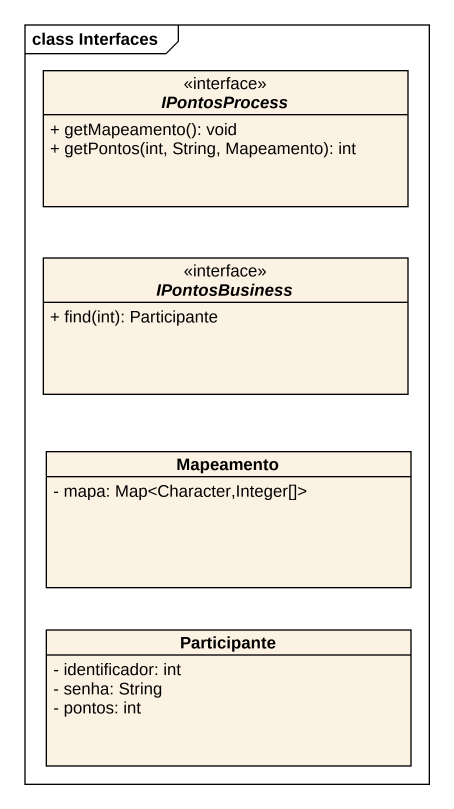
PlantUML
@startuml
mainframe class Interfaces
hide circle
hide empty members
skinparam classAttributeIconSize 0
interface IPontosProcess <<interface>> {
  + getMapeamento(): void
  + getPontos(int, String, Mapeamento): int
}
interface IPontosBusiness <<interface>> {
  + find(int): Participante
}
class Mapeamento {
  - mapa: Map<Character,Integer[]>
}
class Participante {
  - identificador: int
  - senha: String
  - pontos: int
}
@enduml
